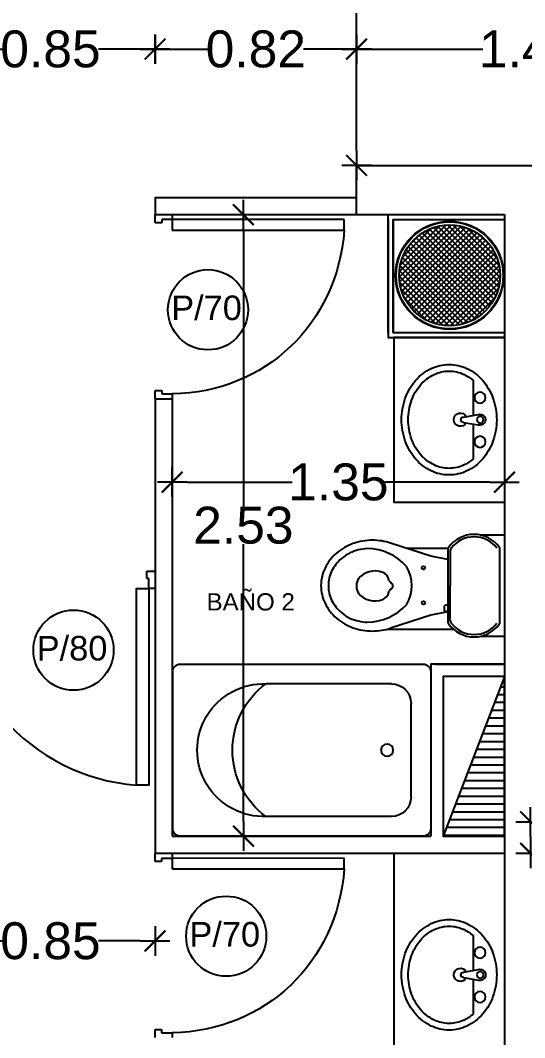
# Model space of a CAD drawing. Header units: millimetres. Extents: x 1217 to 2428, y 234 to 644.
# Drawn here: x 2357.671 to 2359.721, y 465.682 to 469.818 of the extents above; entities that cross this region are included whole.
import ezdxf

# ---------------------------------------------------------------- set-up
doc = ezdxf.new("R2010")
doc.units = ezdxf.units.MM
doc.layers.get('0').update_dxf_attribs({"lineweight": 5})
for name, color, linetype in [('0.1', 251, 'Continuous'), ('0.3', 6, 'Continuous'), ('ARTEFACTOS', 4, 'Continuous'), ('COTAS', 252, 'Continuous'), ('COTAS INTERIORES', 3, 'Continuous'), ('Ejes', 8, 'Continuous'), ('muros', 7, 'Continuous'), ('PUERTAS', 2, 'Continuous'), ('SHAFT', 3, 'Continuous'), ('Texto', 1, 'Continuous')]:
    doc.layers.add(name, color=color, linetype=linetype)
doc.styles.add('INTERARQ', font='arial.ttf')
doc.styles.get("Standard").update_dxf_attribs({"font": 'arial.ttf'})
doc.dimstyles.new('ESCALA_1-50', dxfattribs={"dimtxt": 0.15, "dimasz": 0.06, "dimexe": 0.18, "dimexo": 0.0625, "dimgap": 0, "dimtad": 0, "dimtih": 1, "dimtoh": 1, "dimzin": 0, "dimdsep": 46, "dimtxsty": 'INTERARQ', "dimblk": 'DIMTICK', "dimcen": 0, "dimse1": 1, "dimse2": 1, "dimclrd": 256, "dimclre": 1, "dimclrt": 2, "dimadec": 0, "dimazin": 0, "dimtfac": 4.5, "dimtofl": 0, "dimtmove": 2, "dimatfit": 3, "dimldrblk": 'DIMTICK', "dimfxl": 1, "dimtolj": 1, "dimtzin": 0, "dimarcsym": 0})

# ---------------------------------------------------------------- blocks, each defined once
blk = doc.blocks.new('P80')
at = {"layer": 'PUERTAS'}
for p, q in [((-0.07, 0.825), (-0.07, 0.85)), ((0, 0.85), (0, 0.8162)), ((-0.03, 0.825), (-0.07, 0.825)), ((-0.03, 0.8162), (-0.03, 0.825)), ((0, 0.8162), (-0.03, 0.8162)), ((-0.07, 0.025), (-0.03, 0.025)), ((-0.07, 0), (-0.07, 0.025)), ((-0.03, 0.0338), (0, 0.0338)), ((-0.03, 0.025), (-0.03, 0.0338)), ((0, 0.0338), (0, 0))]:
    blk.add_line(p, q, dxfattribs=at)
blk.add_lwpolyline([(-0.87, 0.075), (-0.07, 0.075), (-0.07, 0.025), (-0.87, 0.025)], close=True, dxfattribs=at)
blk.add_arc((-0.0663, 0.0108), 0.8063, 87.4193, 175.4329, dxfattribs=at)
blk = doc.blocks.new('Van1-pla')
at = {"color": 8}
for p, q in [((-2.16, 42.32), (-18.03, 42.32)), ((-1.41, 37.99), (-2.71, 45.49)), ((0.99, 37.99), (2.29, 45.49)), ((17.6, 42.32), (1.74, 42.32))]:
    blk.add_line(p, q, dxfattribs=at)
blk.add_lwpolyline([(-25.21, 31.5, 0.112687), (-23.37, 23.44, 0.103282), (-17.89, 16.3, 0.092276), (-9.94, 11.68, 0.085761), (-0.21, 10, 0.085761), (9.52, 11.68, 0.092276), (17.47, 16.3, 0.103282), (22.95, 23.44, 0.112687), (24.79, 31.5, 0.112687), (22.95, 39.56, 0.103282), (17.47, 46.7, 0.092276), (9.52, 51.32, 0.085761), (-0.21, 53, 0.085761), (-9.94, 51.32, 0.092276), (-17.89, 46.7, 0.103282), (-23.37, 39.56, 0.112687)], format="xyb", close=True, dxfattribs=at)
for points in [[(-18.03, 42.32, 0.063934), (-20.67, 38.26, 0.112687), (-22.21, 31.5, 0.112687)], [(-22.21, 31.5, 0.112687), (-20.67, 24.74, 0.103282), (-15.93, 18.57, 0.092276), (-8.94, 14.51, 0.085761), (-0.21, 13, 0.085761), (8.51, 14.51, 0.092276), (15.51, 18.57, 0.103282), (20.25, 24.74, 0.112687), (21.79, 31.5, 0.112687), (20.25, 38.26, 0.063934), (17.6, 42.32, 0.092276)]]:
    blk.add_lwpolyline(points, format="xyb", dxfattribs=at)
for centre, radius in [((-10.21, 45.49), 2.5), ((-0.21, 45.49), 1.5), ((9.79, 45.49), 2.5)]:
    blk.add_circle(centre, radius, dxfattribs=at)
for centre, radius, start, end in [((-0.21, 45.49), 2.5, 340.3329, 199.6671), ((-0.21, 36.6), 3, 118.1824, 61.8176), ((-0.21, 37.99), 1.2, 180, 0)]:
    blk.add_arc(centre, radius, start, end, dxfattribs=at)
blk = doc.blocks.new('vmxvm')
at = {"layer": 'ARTEFACTOS'}
for p, q in [((384488.8948, 7753140.0279, 0), (384489.2744, 7753140.0279, 0)), ((384488.8149, 7753139.9479, 0), (384488.8149, 7753139.8085, 0)), ((384489.3543, 7753139.9479, 0), (384489.3543, 7753139.8085, 0)), ((384488.735, 7753139.8085, 0), (384488.735, 7753139.089, 0)), ((384488.8149, 7753139.8085, 0), (384488.8146, 7753139.4288, 0)), ((384489.3543, 7753139.8085, 0), (384489.3543, 7753139.441, 0)), ((384489.4342, 7753139.089, 0), (384489.4342, 7753139.8085, 0)), ((384488.765, 7753139.059, 0), (384489.4042, 7753139.059, 0))]:
    blk.add_line(p, q, dxfattribs=at)
at = {"layer": 'ARTEFACTOS', "elevation": 0}
blk.add_lwpolyline([(384489.4342, 7753139.8085), (384489.4342, 7753140.0778, 0.414214), (384489.4042, 7753140.1078), (384488.765, 7753140.1078, 0.414214), (384488.735, 7753140.0778), (384488.735, 7753139.8085)], format="xyb", dxfattribs=at)
at = {"layer": 'ARTEFACTOS'}
blk.add_circle((384489.0846, 7753139.9305, 0), 0.025, dxfattribs=at)
for centre, radius, start, end in [((384488.8948, 7753139.9479, 0), 0.0799, 90, 180), ((384489.2744, 7753139.9479, 0), 0.0799, 0, 90), ((384489.0846, 7753139.4288, 0), 0.27, 177.4079, 2.5921), ((384489.0846, 7753139.6386, 0), 0.3366, 216.7598, 323.2402), ((384488.765, 7753139.089, 0), 0.03, 180, 270), ((384489.4042, 7753139.089, 0), 0.03, 270, 0)]:
    blk.add_arc(centre, radius, start, end, dxfattribs=at)
blk = doc.blocks.new('wc')
at = {"layer": 'ARTEFACTOS', "color": 8}
for p, q in [((0.0667, 0.3584), (-0.0303, 0.3584)), ((-0.0104, -0.0028), (-0.0104, 0.3078)), ((0.4474, 0.3297), (0.1774, 0.3297)), ((0.1906, 0.2929), (0.1906, 0.1525)), ((0.2006, 0.0088), (0.2006, 0.2962)), ((0.2693, 0.2723), (0.4328, 0.3255)), ((0.2006, 0.2586), (0.2693, 0.2723)), ((0.2006, 0.2584), (0.2115, 0.2584)), ((0.2135, 0.2564), (0.2135, 0.2345)), ((0.2006, 0.2232), (0.1906, 0.2232)), ((0.2006, 0.2325), (0.2115, 0.2325)), ((0.1906, 0.0121), (0.1906, 0.1525)), ((0.2006, 0.0464), (0.2693, 0.0327)), ((0.1867, 0.0003), (0.1863, 0.0003)), ((0.3689, 0.0003), (0.1987, 0.0003)), ((0.2693, 0.0327), (0.4328, -0.0205)), ((0.0684, -0.0537), (-0.0303, -0.0537))]:
    blk.add_line(p, q, dxfattribs=at)
for centre in [(0.2994, 0.2224), (0.2994, 0.0796)]:
    blk.add_circle(centre, 0.00699, dxfattribs=at)
for centre, radius, start, end in [((0.0933, 0.2339), 0.1272, 35.4669, 144.5331), ((0.0933, 0.2339), 0.1172, 37.3062, 142.6938), ((0.5066, 0.0988), 0.2384, 90, 108.0194), ((0.5066, 0.0988), 0.2384, 70.5417, 90), ((0.1706, 0.2929), 0.02, 0, 37.3062), ((0.1806, 0.2962), 0.02, 0, 35.4669), ((0.5327, 0.0739), 0.2274, 91.2506, 136.4359), ((0.5124, 0.0619), 0.2399, 69.233, 86.3288), ((0.5159, 0.125), 0.2106, 49.5378, 70.5417), ((0.2115, 0.2564), 0.002, 0, 90), ((0.5159, 0.125), 0.1806, 49.5378, 63.1436), ((0.5301, 0.1418), 0.1586, 25.9026, 49.5378), ((0.5301, 0.1418), 0.1886, 25.9026, 49.5378), ((0.2115, 0.2345), 0.002, 270, 0), ((0.5031, 0.1526), 0.156, 149.9827, 210.1211), ((0.4793, 0.1715), 0.0399, 110.9889, 170.0192), ((0.4966, 0.1263), 0.0883, 39.3794, 110.9889), ((0.5522, 0.1525), 0.1341, 0, 25.9026), ((0.5522, 0.1525), 0.164, 0, 25.9026), ((0.4398, 0.1536), 0.0161, 125.934, 233.3996), ((0.4202, 0.187), 0.0227, 296.4163, 327.7225), ((0.5047, 0.167), 0.0658, 170.0192, 173.1517), ((0.5102, 0.1534), 0.0618, 333.0725, 27.908), ((0.4202, 0.1202), 0.0227, 32.2775, 64.0078), ((0.5047, 0.1402), 0.0658, 186.8483, 189.9808), ((0.4793, 0.1357), 0.0399, 189.9808, 249.0111), ((0.4966, 0.1809), 0.0883, 249.0111, 321.1211), ((0.5522, 0.1525), 0.1341, 334.0974, 0), ((0.5522, 0.1525), 0.164, 334.0974, 0), ((0.5301, 0.1632), 0.1586, 310.4622, 334.0974), ((0.5315, 0.2205), 0.2193, 221.8152, 269.0461), ((0.5159, 0.18), 0.1806, 297.1692, 310.4622), ((0.5301, 0.1632), 0.1886, 310.4622, 334.0974), ((0.1706, 0.0121), 0.02, 322.6938, 0), ((0.1806, 0.0088), 0.02, 324.5331, 0), ((0.5116, 0.2113), 0.2107, 274.4195, 294.2912), ((0.5159, 0.18), 0.2106, 289.4583, 310.4622), ((0.0933, 0.0711), 0.1272, 215.4669, 324.5331), ((0.0933, 0.0711), 0.1172, 217.3062, 322.6938), ((0.5066, 0.2062), 0.2384, 251.9806, 270), ((0.5066, 0.2062), 0.2384, 270, 289.4583)]:
    blk.add_arc(centre, radius, start, end, dxfattribs=at)
blk = doc.blocks.new('DFDFDFDFDDFGGG')
at = {"layer": 'PUERTAS'}
for p, q in [((381629.6763, 7752659.5205), (381629.6427, 7752659.5205)), ((381629.6629, 7752659.4936), (381629.6763, 7752659.4936)), ((381629.6629, 7752659.4505), (381629.6629, 7752659.4936)), ((381629.6763, 7752659.4936), (381629.6763, 7752659.5205)), ((381630.359, 7752659.5205), (381630.359, 7752659.4936)), ((381630.3927, 7752659.5205), (381630.359, 7752659.5205)), ((381630.359, 7752659.4936), (381630.3725, 7752659.4936)), ((381630.3725, 7752659.4936), (381630.3725, 7752659.4505)), ((381629.6427, 7752659.4505), (381629.6629, 7752659.4505)), ((381629.6628, 7752658.7508), (381629.6629, 7752659.4505)), ((381629.6629, 7752659.4505), (381629.7061, 7752659.4505)), ((381629.7061, 7752659.4505), (381629.706, 7752658.7508)), ((381630.3725, 7752659.4505), (381630.3927, 7752659.4505)), ((381629.706, 7752658.7508), (381629.6628, 7752658.7508))]:
    blk.add_line(p, q, dxfattribs=at)
blk.add_ellipse((381629.5787, 7752659.5294), major_axis=(-0.6336, 0.5233), ratio=0.91419, start_param=2.378631, end_param=3.775075, dxfattribs=at)
blk = doc.blocks.new('DIMTICK')
at = {"color": 1}
for p, q in [((0, 1), (0, -1)), ((-1, 0), (1, 0))]:
    blk.add_line(p, q, dxfattribs=at)
at = {"color": 3, "const_width": 0.141}
blk.add_lwpolyline([(0.707, 0.707), (-0.707, -0.707)], dxfattribs=at)
blk = doc.blocks.new('*D283')
at = {"layer": 'COTAS', "lineweight": -2, "ltscale": 3, "transparency": 16777216}
for p, q in [((2352.9384, 460.782), (2359.6931, 460.782)), ((2366.9383, 460.782), (2360.1836, 460.782))]:
    blk.add_line(p, q, dxfattribs=at)
at = {"layer": 'Defpoints', "color": 0, "ltscale": 3, "transparency": 16777216}
for p in [(2352.8784, 466.0801, 0), (2366.9983, 466.0801, 0), (2366.9983, 460.782)]:
    blk.add_point(p, dxfattribs=at)
at = {"layer": 'COTAS', "lineweight": -2, "ltscale": 3, "transparency": 16777216, "xscale": 0.06, "yscale": 0.06, "zscale": 0.06, "rotation": 180}
blk.add_blockref('DIMTICK', (2352.8784, 460.782), dxfattribs=at)
at = {"layer": 'COTAS', "lineweight": -2, "ltscale": 3, "transparency": 16777216, "xscale": 0.06, "yscale": 0.06, "zscale": 0.06}
blk.add_blockref('DIMTICK', (2366.9983, 460.782), dxfattribs=at)
at = {"layer": 'COTAS', "color": 2, "ltscale": 3, "transparency": 16777216, "insert": (2359.9384, 460.782), "char_height": 0.15, "attachment_point": 5, "style": 'INTERARQ'}
blk.add_mtext('\\A1;14.12', dxfattribs=at)
blk = doc.blocks.new('*D625')
at = {"layer": 'COTAS INTERIORES', "lineweight": -2, "ltscale": 3, "transparency": 16777216}
for p, q in [((2357.4284, 469.7006), (2357.598, 469.7006)), ((2358.1583, 469.7006), (2357.9887, 469.7006))]:
    blk.add_line(p, q, dxfattribs=at)
at = {"layer": 'Defpoints', "color": 0, "ltscale": 3, "transparency": 16777216}
for p in [(2358.2183, 469.7006), (2358.2183, 469.0979, 0), (2357.3684, 469.0712, 0)]:
    blk.add_point(p, dxfattribs=at)
at = {"layer": 'COTAS INTERIORES', "lineweight": -2, "ltscale": 3, "transparency": 16777216, "xscale": 0.06, "yscale": 0.06, "zscale": 0.06, "rotation": 180}
blk.add_blockref('DIMTICK', (2357.3684, 469.7006), dxfattribs=at)
at = {"layer": 'COTAS INTERIORES', "lineweight": -2, "ltscale": 3, "transparency": 16777216, "xscale": 0.06, "yscale": 0.06, "zscale": 0.06}
blk.add_blockref('DIMTICK', (2358.2183, 469.7006), dxfattribs=at)
at = {"layer": 'COTAS INTERIORES', "color": 2, "ltscale": 3, "transparency": 16777216, "insert": (2357.7933, 469.7006), "char_height": 0.15, "attachment_point": 5, "style": 'INTERARQ'}
blk.add_mtext('\\A1;0.85', dxfattribs=at)
blk = doc.blocks.new('*D626')
at = {"layer": 'COTAS INTERIORES', "lineweight": -2, "ltscale": 3, "transparency": 16777216}
for p, q in [((2358.2783, 469.7006), (2358.4338, 469.7006)), ((2358.9774, 469.7006), (2358.8219, 469.7006))]:
    blk.add_line(p, q, dxfattribs=at)
at = {"layer": 'Defpoints', "color": 0, "ltscale": 3, "transparency": 16777216}
for p in [(2359.0374, 469.7006), (2359.0374, 469.2279, 0), (2358.2183, 469.0979, 0)]:
    blk.add_point(p, dxfattribs=at)
at = {"layer": 'COTAS INTERIORES', "lineweight": -2, "ltscale": 3, "transparency": 16777216, "xscale": 0.06, "yscale": 0.06, "zscale": 0.06, "rotation": 180}
blk.add_blockref('DIMTICK', (2358.2183, 469.7006), dxfattribs=at)
at = {"layer": 'COTAS INTERIORES', "lineweight": -2, "ltscale": 3, "transparency": 16777216, "xscale": 0.06, "yscale": 0.06, "zscale": 0.06}
blk.add_blockref('DIMTICK', (2359.0374, 469.7006), dxfattribs=at)
at = {"layer": 'COTAS INTERIORES', "color": 2, "ltscale": 3, "transparency": 16777216, "insert": (2358.6279, 469.7006), "char_height": 0.15, "attachment_point": 5, "style": 'INTERARQ'}
blk.add_mtext('\\A1;0.82', dxfattribs=at)
blk = doc.blocks.new('*D627')
at = {"layer": 'COTAS INTERIORES', "lineweight": -2, "ltscale": 3, "transparency": 16777216}
for p, q in [((2359.0974, 469.7006), (2359.5509, 469.7006)), ((2360.3794, 469.7006), (2359.9259, 469.7006))]:
    blk.add_line(p, q, dxfattribs=at)
at = {"layer": 'Defpoints', "color": 0, "ltscale": 3, "transparency": 16777216}
for p in [(2360.4394, 469.7006), (2359.0374, 469.2279), (2360.4394, 469.2279)]:
    blk.add_point(p, dxfattribs=at)
at = {"layer": 'COTAS INTERIORES', "lineweight": -2, "ltscale": 3, "transparency": 16777216, "xscale": 0.06, "yscale": 0.06, "zscale": 0.06, "rotation": 180}
blk.add_blockref('DIMTICK', (2359.0374, 469.7006), dxfattribs=at)
at = {"layer": 'COTAS INTERIORES', "lineweight": -2, "ltscale": 3, "transparency": 16777216, "xscale": 0.06, "yscale": 0.06, "zscale": 0.06}
blk.add_blockref('DIMTICK', (2360.4394, 469.7006), dxfattribs=at)
at = {"layer": 'COTAS INTERIORES', "color": 2, "ltscale": 3, "transparency": 16777216, "insert": (2359.7384, 469.7006), "char_height": 0.15, "attachment_point": 5, "style": 'INTERARQ'}
blk.add_mtext('\\A1;1.40', dxfattribs=at)
blk = doc.blocks.new('*D639')
at = {"layer": 'COTAS INTERIORES', "lineweight": -2, "ltscale": 3, "transparency": 16777216}
for p, q in [((2357.4284, 466.0752), (2357.598, 466.0752)), ((2358.1583, 466.0752), (2357.9887, 466.0752))]:
    blk.add_line(p, q, dxfattribs=at)
at = {"layer": 'Defpoints', "color": 0, "ltscale": 3, "transparency": 16777216}
for p in [(2358.2183, 466.4312), (2357.3684, 466.3012), (2358.2183, 466.0752)]:
    blk.add_point(p, dxfattribs=at)
at = {"layer": 'COTAS INTERIORES', "lineweight": -2, "ltscale": 3, "transparency": 16777216, "xscale": 0.06, "yscale": 0.06, "zscale": 0.06, "rotation": 180}
blk.add_blockref('DIMTICK', (2357.3684, 466.0752), dxfattribs=at)
at = {"layer": 'COTAS INTERIORES', "lineweight": -2, "ltscale": 3, "transparency": 16777216, "xscale": 0.06, "yscale": 0.06, "zscale": 0.06}
blk.add_blockref('DIMTICK', (2358.2183, 466.0752), dxfattribs=at)
at = {"layer": 'COTAS INTERIORES', "color": 2, "ltscale": 3, "transparency": 16777216, "insert": (2357.7933, 466.0752), "char_height": 0.15, "attachment_point": 5, "style": 'INTERARQ'}
blk.add_mtext('\\A1;0.85', dxfattribs=at)
blk = doc.blocks.new('*D643')
at = {"layer": 'COTAS INTERIORES', "lineweight": -2, "ltscale": 3, "transparency": 16777216}
for p, q in [((2359.0374, 473.1707), (2359.0374, 471.3059)), ((2359.0374, 469.2879), (2359.0374, 471.1527))]:
    blk.add_line(p, q, dxfattribs=at)
at = {"layer": 'Defpoints', "color": 0, "ltscale": 3, "transparency": 16777216}
for p in [(2359.0374, 473.2307, 0), (2359.0374, 473.2307), (2359.0374, 469.2279, 0)]:
    blk.add_point(p, dxfattribs=at)
at = {"layer": 'COTAS INTERIORES', "lineweight": -2, "ltscale": 3, "transparency": 16777216, "xscale": 0.06, "yscale": 0.06, "zscale": 0.06}
for p, rotation in [((2359.0374, 473.2307), 90), ((2359.0374, 469.2279), 270)]:
    blk.add_blockref('DIMTICK', p, dxfattribs=dict(at, rotation=rotation))
at = {"layer": 'COTAS INTERIORES', "color": 2, "ltscale": 3, "transparency": 16777216, "insert": (2359.0374, 471.2293), "char_height": 0.15, "attachment_point": 5, "style": 'INTERARQ'}
blk.add_mtext('\\A1;4.00', dxfattribs=at)
blk = doc.blocks.new('*D644')
at = {"layer": 'COTAS INTERIORES', "lineweight": -2, "ltscale": 3, "transparency": 16777216}
for p, q in [((2358.3483, 467.9403), (2358.7751, 467.9403)), ((2359.5784, 467.9403), (2359.1517, 467.9403))]:
    blk.add_line(p, q, dxfattribs=at)
at = {"layer": 'Defpoints', "color": 0, "ltscale": 3, "transparency": 16777216}
for p in [(2359.6384, 467.9403), (2358.2883, 467.8575, 0), (2359.6384, 467.8575, 0)]:
    blk.add_point(p, dxfattribs=at)
at = {"layer": 'COTAS INTERIORES', "lineweight": -2, "ltscale": 3, "transparency": 16777216, "xscale": 0.06, "yscale": 0.06, "zscale": 0.06, "rotation": 180}
blk.add_blockref('DIMTICK', (2358.2883, 467.9403), dxfattribs=at)
at = {"layer": 'COTAS INTERIORES', "lineweight": -2, "ltscale": 3, "transparency": 16777216, "xscale": 0.06, "yscale": 0.06, "zscale": 0.06}
blk.add_blockref('DIMTICK', (2359.6384, 467.9403), dxfattribs=at)
at = {"layer": 'COTAS INTERIORES', "color": 2, "ltscale": 3, "transparency": 16777216, "insert": (2358.9634, 467.9403), "char_height": 0.15, "attachment_point": 5, "style": 'INTERARQ'}
blk.add_mtext('\\A1;1.35', dxfattribs=at)
blk = doc.blocks.new('*D645')
at = {"layer": 'COTAS INTERIORES', "lineweight": -2, "ltscale": 3, "transparency": 16777216}
for p, q in [((2358.5773, 468.9679), (2358.5773, 467.8412)), ((2358.5773, 466.5612), (2358.5773, 467.6879))]:
    blk.add_line(p, q, dxfattribs=at)
at = {"layer": 'Defpoints', "color": 0, "ltscale": 3, "transparency": 16777216}
for p in [(2358.5773, 469.0279), (2359.1244, 469.0279, 0), (2359.077, 466.5012, 0)]:
    blk.add_point(p, dxfattribs=at)
at = {"layer": 'COTAS INTERIORES', "lineweight": -2, "ltscale": 3, "transparency": 16777216, "xscale": 0.06, "yscale": 0.06, "zscale": 0.06}
for p, rotation in [((2358.5773, 469.0279), 90), ((2358.5773, 466.5012), 270)]:
    blk.add_blockref('DIMTICK', p, dxfattribs=dict(at, rotation=rotation))
at = {"layer": 'COTAS INTERIORES', "color": 2, "ltscale": 3, "transparency": 16777216, "insert": (2358.5773, 467.7645), "char_height": 0.15, "attachment_point": 5, "style": 'INTERARQ'}
blk.add_mtext('\\A1;2.53', dxfattribs=at)
blk = doc.blocks.new('*D651')
at = {"layer": 'COTAS INTERIORES', "lineweight": -2, "ltscale": 3, "transparency": 16777216}
blk.add_line((2359.7449, 466.4996), (2359.7449, 466.4913), dxfattribs=at)
at = {"layer": 'Defpoints', "color": 0, "ltscale": 3, "transparency": 16777216}
for p in [(2359.6384, 466.5596, 0), (2359.6384, 466.4313, 0), (2359.7449, 466.4313)]:
    blk.add_point(p, dxfattribs=at)
at = {"layer": 'COTAS INTERIORES', "lineweight": -2, "ltscale": 3, "transparency": 16777216, "xscale": 0.06, "yscale": 0.06, "zscale": 0.06}
for p, rotation in [((2359.7449, 466.5596), 90), ((2359.7449, 466.4313), 270)]:
    blk.add_blockref('DIMTICK', p, dxfattribs=dict(at, rotation=rotation))
at = {"layer": 'COTAS INTERIORES', "color": 2, "ltscale": 3, "transparency": 16777216, "insert": (2360.2314, 466.4954), "char_height": 0.15, "attachment_point": 5, "style": 'INTERARQ'}
blk.add_mtext('\\A1;0.13', dxfattribs=at)

msp = doc.modelspace()

# ---------------------------------------------------------------- hatches: boundary and pattern name
at = {"layer": '0.1'}
h = msp.add_hatch(dxfattribs=at)
h.set_pattern_fill('ANSI37', color=256, scale=0.005, angle=-180, style=0)
h.set_pattern_definition([(225, (2330.128191, 504.101485), (0.0112252367, -0.0112252367), []), (315, (2330.128191, 504.101485), (0.0112252367, 0.0112252367), [])])
h.paths.add_polyline_path([(2359.21059, 468.78092, -0.0189559), (2359.21118, 468.79645), (2359.62001, 468.79629, -0.0187556), (2359.62059, 468.78092, -1)])
h.paths.add_polyline_path([(2359.21118, 468.79645, -0.0963417), (2359.2319, 468.87193), (2359.59928, 468.87193, -0.0965438), (2359.62001, 468.79629)])
h.paths.add_polyline_path([(2359.2319, 468.87193, -0.6205603), (2359.59928, 468.87193)])
at = {"layer": 'SHAFT'}
h = msp.add_hatch(dxfattribs=at)
h.set_pattern_fill('ANSI31', color=256, scale=0.01, angle=-225, style=0)
h.set_pattern_definition([(180, (7755476.1971, -384068.411407), (-4e-17, -0.03174976396298), [])])
h.paths.add_polyline_path([(2359.6384, 466.50121), (2359.6384, 467.15044), (2359.3887, 466.50121)])

# ---------------------------------------------------------------- linework, layer by layer
at = {"layer": '0.1', "elevation": 0}
for points in [[(2359.16586, 468.5488), (2359.16586, 469.02787), (2359.63841, 469.02787)], [(2359.16586, 469.00787), (2359.16586, 468.5288), (2359.63841, 468.5288)], [(2359.18586, 468.5488), (2359.18586, 469.00787), (2359.63841, 469.00787)], [(2359.18586, 469.00787), (2359.18586, 468.5488), (2359.63841, 468.5488)], [(2359.6384, 468.5288), (2359.18893, 468.5288), (2359.18893, 467.8596), (2359.6384, 467.8596)], [(2359.63843, 466.43129), (2359.18896, 466.43129), (2359.18896, 465.43208), (2359.63843, 465.43208)]]:
    msp.add_lwpolyline(points, dxfattribs=at)
at = {"layer": '0.1', "linetype": 'ByBlock', "elevation": 0}
msp.add_lwpolyline([(2359.6384, 467.15044), (2359.3887, 466.50121)], dxfattribs=at)
at = {"layer": '0.1'}
for radius in [0.21974, 0.2175, 0.205]:
    msp.add_circle((2359.41559, 468.78092, 0), radius, dxfattribs=at)
at = {"layer": '0.3'}
for p, q in [((2358.21833, 469.09787, 0), (2358.21833, 469.02787, 0)), ((2358.21833, 468.27875, 0), (2358.21834, 466.43123, 0)), ((2358.28833, 468.27875, 0), (2358.28833, 466.50121, 0))]:
    msp.add_line(p, q, dxfattribs=at)
at = {"layer": '0.3', "elevation": 0}
for points in [[(2358.21833, 469.09787), (2358.28833, 469.09787)], [(2358.21833, 469.09787), (2359.03744, 469.09787)], [(2358.21833, 469.02787), (2359.03744, 469.02787)], [(2358.21833, 468.27875), (2358.28833, 468.27875)], [(2359.6384, 467.20038), (2359.33876, 467.20038), (2359.33876, 466.50121)], [(2359.35865, 467.20038), (2359.6384, 467.20038)], [(2359.6384, 466.50121), (2359.6384, 467.15044), (2359.3887, 467.15044), (2359.3887, 466.50121), (2359.6384, 466.50121)], [(2358.28833, 466.50121), (2359.33876, 466.50121)], [(2359.63841, 466.43129), (2358.21834, 466.43123)]]:
    msp.add_lwpolyline(points, dxfattribs=at)
at = {"layer": 'muros'}
msp.add_line((2359.03744, 469.02787, 0), (2359.63841, 469.02787, 0), dxfattribs=at)
at = {"layer": 'muros', "elevation": 0}
for points in [[(2359.03744, 469.02787), (2359.03744, 469.22787), (2360.43937, 469.22787)], [(2359.63841, 469.02787), (2359.63843, 464.09126), (2358.93745, 464.09124)]]:
    msp.add_lwpolyline(points, dxfattribs=at)
at = {"layer": 'Texto'}
for centre in [(2358.43352, 468.64117), (2357.88705, 467.25738, 0), (2358.50761, 466.09448)]:
    msp.add_circle(centre, 0.16297, dxfattribs=at)

# ---------------------------------------------------------------- block references
at = {"layer": '0.1'}
for name, p, xscale, yscale, zscale, rotation in [('DFDFDFDFDDFGGG', (7745843.05053, 381647.04064, 0), -0.9988165753526749, 0.9988165753526749, 0.9988165753526749, 90), ('Van1-pla', (2359.13039, 468.1961, 0), -0.008989348791202377, 0.008989348791202377, 0.008989348791202377, 270), ('DFDFDFDFDDFGGG', (7745843.05041, 381644.444, 0), -0.9988165753526749, 0.9988165753526749, 0.9988165753526749, 90), ('Van1-pla', (2359.13043, 465.93945, 0), -0.008989348791202377, 0.008989348791202377, 0.008989348791202377, 270)]:
    msp.add_blockref(name, p, dxfattribs=dict(at, xscale=xscale, yscale=yscale, zscale=zscale, rotation=rotation))
at = {"layer": '0.1', "extrusion": (0, 0, -1), "xscale": -0.9988165753526749, "yscale": 0.9988165753526749, "zscale": -0.9988165753526749, "rotation": 180}
msp.add_blockref('wc', (-2359.60811, 467.67195, 0), dxfattribs=at)
at = {"layer": 'ARTEFACTOS', "xscale": -0.9999925657630349, "yscale": 0.9999925657630349, "zscale": 0.9999925657630349, "rotation": 270}
msp.add_blockref('vmxvm', (-7750723.1304, -384019.37543, 0), dxfattribs=at)
at = {"layer": 'Ejes', "xscale": 0.9999925657630349, "yscale": 0.9999925657630349, "zscale": 0.9999925657630349, "rotation": 90}
msp.add_blockref('P80', (2358.21815, 467.57838, 0), dxfattribs=at)

# ---------------------------------------------------------------- texts
at = {"layer": 'Texto', "attachment_point": 5}
for s, insert, char_height, width in [('P/70', (2358.42748, 468.64833), 0.099999, 3.0886563), ('BAÑO 2', (2358.60698, 467.45321, 0), 0.069999, 0.4782868), ('P/80', (2357.88101, 467.26455, 0), 0.099999, 3.0886563), ('P/70', (2358.50157, 466.10165), 0.099999, 3.0886563)]:
    msp.add_mtext(s, dxfattribs=dict(at, insert=insert, char_height=char_height, width=width))

# ---------------------------------------------------------------- dimensions: what is measured, and where the dimension line sits
at = {"layer": 'COTAS', "ltscale": 3}
dim = msp.add_linear_dim(base=(2366.99833, 460.782), p1=(2352.87842, 466.08013, 0), p2=(2366.99833, 466.08011, 0), dimstyle='ESCALA_1-50', dxfattribs=at)
dim.commit()
dim.dimension.update_dxf_attribs({"geometry": '*D283', "text_midpoint": (2359.93837, 460.782)})
at = {"layer": 'COTAS INTERIORES', "ltscale": 3}
for base, p1, p2, picture, middle in [((2359.03744, 473.23069), (2359.03744, 469.22787, 0), (2359.03744, 473.23069, 0), '*D643', (2359.03744, 471.22928)), ((2358.57727, 469.02787), (2359.07704, 466.50121, 0), (2359.12436, 469.02787, 0), '*D645', (2358.57727, 467.76454)), ((2359.74487, 466.43129), (2359.63842, 466.55956, 0), (2359.63842, 466.43129, 0), '*D651', (2360.23142, 466.49543))]:
    dim = msp.add_linear_dim(base=base, p1=p1, p2=p2, angle=90, dimstyle='ESCALA_1-50', dxfattribs=at)
    dim.commit()
    dim.dimension.update_dxf_attribs({"geometry": picture, "text_midpoint": middle})
for base, p1, p2, picture, middle in [((2358.21833, 469.70065), (2357.36835, 469.07115, 0), (2358.21833, 469.09787, 0), '*D625', (2357.79334, 469.70065)), ((2359.03744, 469.70065), (2358.21833, 469.09787, 0), (2359.03744, 469.22787, 0), '*D626', (2358.62788, 469.70065)), ((2360.43937, 469.70065, 0), (2359.03744, 469.22787, 0), (2360.43937, 469.22787, 0), '*D627', (2359.7384, 469.70065, 0)), ((2359.63841, 467.94034), (2358.28833, 467.85747, 0), (2359.63841, 467.85747, 0), '*D644', (2358.96337, 467.94034)), ((2358.21834, 466.07516, 0), (2357.36835, 466.30121, 0), (2358.21834, 466.43123, 0), '*D639', (2357.79334, 466.07516, 0))]:
    dim = msp.add_linear_dim(base=base, p1=p1, p2=p2, dimstyle='ESCALA_1-50', dxfattribs=at)
    dim.commit()
    dim.dimension.update_dxf_attribs({"geometry": picture, "text_midpoint": middle})

doc.saveas('drawing.dxf')
